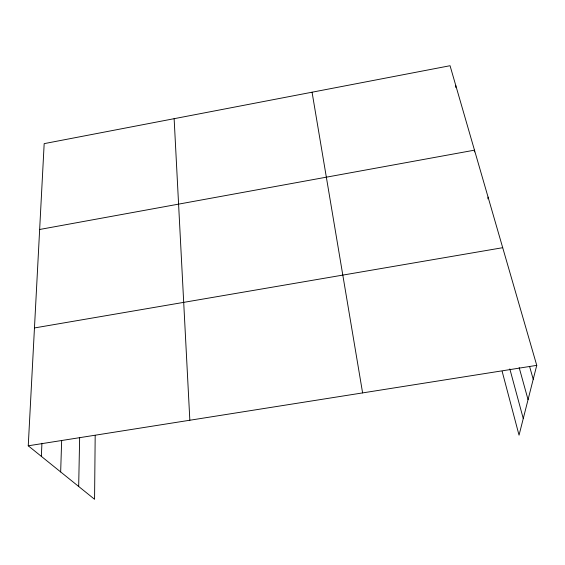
<?xml version="1.0" encoding="UTF-8"?>
<svg xmlns="http://www.w3.org/2000/svg" width="565" height="565" viewBox="0 0 565 565"><rect width="100%" height="100%" fill="white"/><g stroke="black" fill="none" stroke-linecap="round" stroke-linejoin="round"><path stroke-width="0.85" d="M95.181 435.707L94.567 499.283L28.25 445.799L44.176 143.637L450.051 65.717L536.75 365.357L519.044 435.177L502.144 371.346M78.676 486.472L79.644 437.649M60.667 471.945L61.656 440.545M455.793 87.483L455.849 85.746M41.351 456.372L41.93 443.264M474.367 151.9L474.487 150.163L39.649 229.475M487.906 198.859L488.068 197.107M34.458 327.947L502.702 247.696M28.25 445.799L536.75 365.357M529.617 366.572L533.226 379.256M519.171 367.596L528.056 399.653M509.828 368.91L523.261 418.566M312.064 92.208L362.61 392.908M174.133 118.685L189.84 420.24"/></g></svg>
